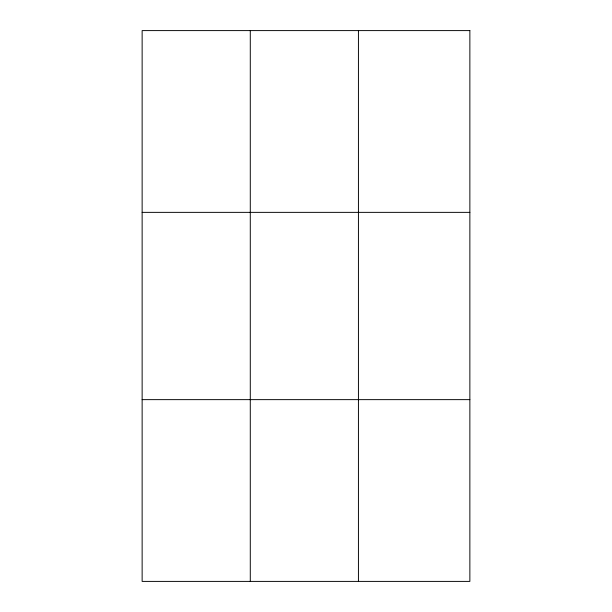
<?xml version="1.0" encoding="UTF-8"?>
<svg xmlns="http://www.w3.org/2000/svg" width="612" height="612" viewBox="0 0 612 612"><rect width="100%" height="100%" fill="white"/><g stroke="black" fill="none" stroke-linecap="round" stroke-linejoin="round"><path stroke-width="0.92" d="M250.285 30.6L250.285 581.4M358.433 30.6L358.433 581.4M142.137 212.364L469.863 212.364M142.137 399.636L469.863 399.636M469.863 30.6L469.863 581.4L142.137 581.4L142.137 30.6L469.863 30.6"/></g></svg>
